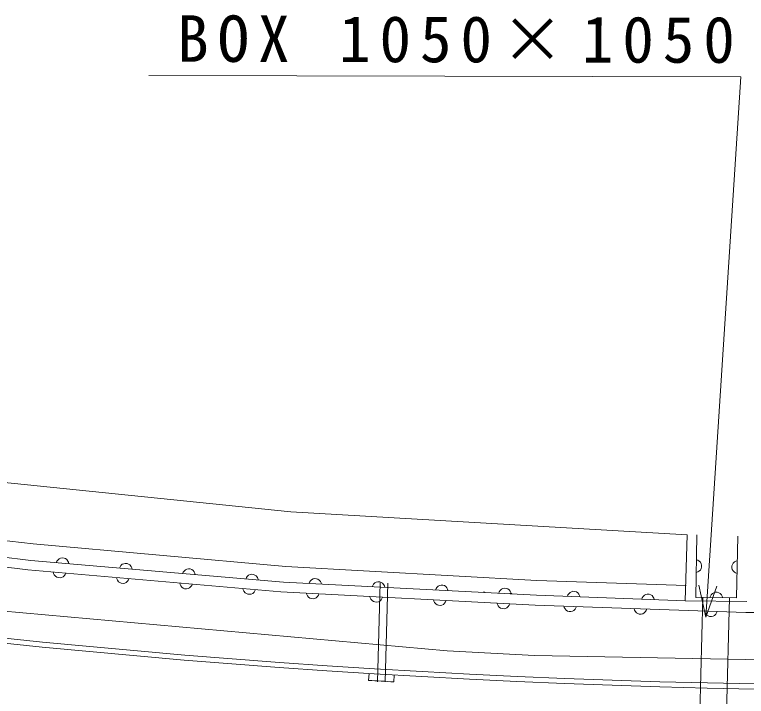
# Model space of a CAD drawing. Units: millimetres, scale not verified. Extents: x 40000 to 680000, y 20000 to 380000.
# Drawn here: x 464199 to 493058, y 267676 to 294551 of the extents above; entities that cross this region are included whole.
import ezdxf

# ---------------------------------------------------------------- set-up
doc = ezdxf.new("R2010")
doc.units = ezdxf.units.MM
doc.header["$LTSCALE"] = 1000
doc.layers.add('M-BGD', color=7, linetype='Continuous', lineweight=13)
doc.layers.add('M-STR-HTXT', color=7, linetype='Continuous', lineweight=13)
doc.styles.add('ＭＳ ゴシック', font='')
doc.styles.get('ＭＳ ゴシック').set_extended_font_data('MS Gothic')

msp = doc.modelspace()

# ---------------------------------------------------------------- linework, layer by layer
at = {"layer": 'M-BGD'}
for p, q in [((475097, 274956), (455417, 276951)), ((464925, 273689), (455015, 274845)), ((490728, 274050), (475097, 274956)), ((464844, 273030), (454951, 274207)), ((490728, 274050), (490644, 271437)), ((491070, 271578), (491101, 274045)), ((492721, 273988), (492672, 271561)), ((454822, 273829), (464723, 272667)), ((474894, 272795), (464925, 273689)), ((474808, 272171), (464844, 273030)), ((465865, 272999), (465899, 273045)), ((465899, 273045), (465951, 273096)), ((465951, 273096), (466009, 273121)), ((466009, 273121), (466069, 273133)), ((466069, 273133), (466146, 273127)), ((466146, 273127), (466203, 273104)), ((466203, 273104), (466255, 273070)), ((466255, 273070), (466298, 273011)), ((466298, 273011), (466324, 272960)), ((491088, 273061), (491146, 273040)), ((491146, 273040), (491194, 273010)), ((491194, 273010), (491248, 272962)), ((492595, 272977), (492644, 273006)), ((492644, 273006), (492702, 273024)), ((465841, 272944), (465865, 272999)), ((466324, 272960), (466338, 272901)), ((468332, 272729), (468356, 272785)), ((468356, 272785), (468390, 272831)), ((468390, 272831), (468442, 272881)), ((468442, 272881), (468500, 272906)), ((468500, 272906), (468560, 272919)), ((468560, 272919), (468637, 272912)), ((468637, 272912), (468694, 272890)), ((468694, 272890), (468746, 272855)), ((468746, 272855), (468790, 272796)), ((468790, 272796), (468815, 272745)), ((468815, 272745), (468829, 272686)), ((484793, 272249), (474894, 272795)), ((491248, 272962), (491278, 272906)), ((491293, 272770), (491275, 272712)), ((491278, 272906), (491294, 272847)), ((491294, 272847), (491293, 272770)), ((492487, 272740), (492489, 272817)), ((492504, 272681), (492487, 272740)), ((492489, 272817), (492508, 272876)), ((492508, 272876), (492539, 272930)), ((492539, 272930), (492595, 272977)), ((464723, 272667), (474698, 271800)), ((465735, 272522), (465722, 272581)), ((465761, 272471), (465735, 272522)), ((465805, 272412), (465761, 272471)), ((466160, 272436), (466108, 272385)), ((466194, 272482), (466160, 272436)), ((466219, 272537), (466194, 272482)), ((470823, 272514), (470848, 272570)), ((470848, 272570), (470881, 272616)), ((470881, 272616), (470933, 272666)), ((470933, 272666), (470991, 272692)), ((470991, 272692), (471051, 272704)), ((471051, 272704), (471128, 272697)), ((471128, 272697), (471185, 272675)), ((471185, 272675), (471237, 272640)), ((471237, 272640), (471281, 272582)), ((471281, 272582), (471306, 272530)), ((471306, 272530), (471320, 272472)), ((473373, 272401), (473425, 272452)), ((473425, 272452), (473482, 272477)), ((473482, 272477), (473542, 272489)), ((473542, 272489), (473619, 272483)), ((473619, 272483), (473676, 272460)), ((473676, 272460), (473728, 272426)), ((473728, 272426), (473772, 272367)), ((491140, 272580), (491082, 272562)), ((491189, 272609), (491140, 272580)), ((491245, 272657), (491189, 272609)), ((491275, 272712), (491245, 272657)), ((492533, 272626), (492504, 272681)), ((492587, 272577), (492533, 272626)), ((492635, 272546), (492587, 272577)), ((492692, 272525), (492635, 272546)), ((465857, 272377), (465805, 272412)), ((465914, 272355), (465857, 272377)), ((465991, 272348), (465914, 272355)), ((466051, 272360), (465991, 272348)), ((466108, 272385), (466051, 272360)), ((468229, 272305), (468215, 272364)), ((468254, 272254), (468229, 272305)), ((468298, 272195), (468254, 272254)), ((468350, 272160), (468298, 272195)), ((468407, 272138), (468350, 272160)), ((468484, 272131), (468407, 272138)), ((468544, 272144), (468484, 272131)), ((468602, 272169), (468544, 272144)), ((468654, 272219), (468602, 272169)), ((468688, 272265), (468654, 272219)), ((468712, 272321), (468688, 272265)), ((470723, 272088), (470709, 272147)), ((473314, 272300), (473339, 272355)), ((473339, 272355), (473373, 272401)), ((473772, 272367), (473797, 272316)), ((473797, 272316), (473811, 272257)), ((484786, 271665), (474808, 272171)), ((475806, 272120), (475829, 272177)), ((475829, 272177), (475861, 272224)), ((475861, 272224), (475911, 272276)), ((475911, 272276), (475968, 272303)), ((475968, 272303), (476027, 272318)), ((476027, 272318), (476104, 272314)), ((476104, 272314), (476162, 272293)), ((476162, 272293), (476215, 272261)), ((476215, 272261), (476261, 272203)), ((476261, 272203), (476288, 272153)), ((476288, 272153), (476304, 272095)), ((478355, 272097), (478406, 272149)), ((478406, 272149), (478462, 272177)), ((478462, 272177), (478521, 272191)), ((478507, 268252), (478620, 272145)), ((478521, 272191), (478599, 272187)), ((478599, 272187), (478656, 272167)), ((478656, 272167), (478710, 272134)), ((478806, 268243), (478920, 272136)), ((490684, 272048), (484793, 272249)), ((470748, 272037), (470723, 272088)), ((470792, 271978), (470748, 272037)), ((470844, 271944), (470792, 271978)), ((470901, 271921), (470844, 271944)), ((470978, 271915), (470901, 271921)), ((471038, 271927), (470978, 271915)), ((471095, 271952), (471038, 271927)), ((471147, 272003), (471095, 271952)), ((471181, 272048), (471147, 272003)), ((471206, 272104), (471181, 272048)), ((473216, 271872), (473203, 271930)), ((473242, 271821), (473216, 271872)), ((473700, 271887), (473675, 271832)), ((478300, 271994), (478323, 272050)), ((478323, 272050), (478355, 272097)), ((478710, 272134), (478755, 272077)), ((478755, 272077), (478783, 272027)), ((478783, 272027), (478799, 271968)), ((480795, 271867), (480818, 271923)), ((480818, 271923), (480850, 271971)), ((480850, 271971), (480900, 272023)), ((480900, 272023), (480956, 272050)), ((480956, 272050), (481016, 272065)), ((481016, 272065), (481093, 272061)), ((481093, 272061), (481151, 272040)), ((481151, 272040), (481204, 272007)), ((481204, 272007), (481250, 271950)), ((481250, 271950), (481277, 271900)), ((481277, 271900), (481293, 271842)), ((483344, 271844), (483394, 271896)), ((483394, 271896), (483451, 271923)), ((483451, 271923), (483510, 271938)), ((483510, 271938), (483587, 271934)), ((483587, 271934), (483645, 271914)), ((483645, 271914), (483699, 271881)), ((483699, 271881), (483744, 271824)), ((491455, 270793), (491181, 272063)), ((491895, 272017), (491455, 270793)), ((473286, 271762), (473242, 271821)), ((473338, 271727), (473286, 271762)), ((473395, 271704), (473338, 271727)), ((473472, 271698), (473395, 271704)), ((473532, 271710), (473472, 271698)), ((473589, 271735), (473532, 271710)), ((473641, 271786), (473589, 271735)), ((473675, 271832), (473641, 271786)), ((474698, 271800), (484724, 271274)), ((475718, 271689), (475702, 271748)), ((475745, 271639), (475718, 271689)), ((475791, 271582), (475745, 271639)), ((475844, 271549), (475791, 271582)), ((476095, 271566), (476039, 271539)), ((476145, 271618), (476095, 271566)), ((476178, 271665), (476145, 271618)), ((476201, 271721), (476178, 271665)), ((478224, 271558), (478209, 271616)), ((478707, 271590), (478684, 271533)), ((483289, 271741), (483312, 271797)), ((483312, 271797), (483344, 271844)), ((483744, 271824), (483772, 271774)), ((483772, 271774), (483788, 271715)), ((490644, 271436), (484786, 271665)), ((486001, 271617), (486023, 271674)), ((486023, 271674), (486055, 271721)), ((486055, 271721), (486104, 271774)), ((486104, 271774), (486160, 271802)), ((486160, 271802), (486220, 271817)), ((486220, 271817), (486297, 271814)), ((486297, 271814), (486355, 271795)), ((486355, 271795), (486409, 271762)), ((486409, 271762), (486455, 271706)), ((486455, 271706), (486483, 271656)), ((486483, 271656), (486500, 271598)), ((488930, 271503), (488952, 271560)), ((488952, 271560), (488984, 271607)), ((488984, 271607), (489034, 271660)), ((489034, 271660), (489090, 271688)), ((489090, 271688), (489149, 271703)), ((489149, 271703), (489226, 271700)), ((489226, 271700), (489284, 271681)), ((489284, 271681), (489338, 271648)), ((489338, 271648), (489384, 271592)), ((489384, 271592), (489413, 271542)), ((491347, 271583), (490805, 251295)), ((492672, 271561), (491070, 271578)), ((491622, 271572), (491642, 271629)), ((491642, 271629), (491673, 271677)), ((491673, 271677), (491721, 271732)), ((491721, 271732), (491776, 271761)), ((491776, 271761), (491835, 271778)), ((491835, 271778), (491912, 271777)), ((491912, 271777), (491970, 271759)), ((491970, 271759), (492025, 271729)), ((492025, 271729), (492073, 271673)), ((492073, 271673), (492103, 271624)), ((492103, 271624), (492121, 271567)), ((475902, 271528), (475844, 271549)), ((475979, 271524), (475902, 271528)), ((476039, 271539), (475979, 271524)), ((478252, 271507), (478224, 271558)), ((478298, 271450), (478252, 271507)), ((478351, 271417), (478298, 271450)), ((478408, 271397), (478351, 271417)), ((478486, 271393), (478408, 271397)), ((478545, 271407), (478486, 271393)), ((478602, 271434), (478545, 271407)), ((478652, 271486), (478602, 271434)), ((478684, 271533), (478652, 271486)), ((480731, 271426), (480715, 271484)), ((480758, 271376), (480731, 271426)), ((480804, 271318), (480758, 271376)), ((480857, 271286), (480804, 271318)), ((480915, 271265), (480857, 271286)), ((481052, 271275), (480992, 271261)), ((481108, 271302), (481052, 271275)), ((481158, 271355), (481108, 271302)), ((481191, 271402), (481158, 271355)), ((481214, 271458), (481191, 271402)), ((483238, 271294), (483222, 271352)), ((483265, 271244), (483238, 271294)), ((483697, 271270), (483665, 271223)), ((483720, 271326), (483697, 271270)), ((484724, 271274), (493036, 270984)), ((489413, 271542), (489429, 271484)), ((493079, 271411), (490644, 271437)), ((492395, 271555), (491853, 251267)), ((463637, 271053), (481263, 269468)), ((480992, 271261), (480915, 271265)), ((483311, 271187), (483265, 271244)), ((483364, 271154), (483311, 271187)), ((483422, 271133), (483364, 271154)), ((483499, 271129), (483422, 271133)), ((483558, 271143), (483499, 271129)), ((483615, 271170), (483558, 271143)), ((483665, 271223), (483615, 271170)), ((485877, 271176), (485860, 271234)), ((485905, 271126), (485877, 271176)), ((485952, 271070), (485905, 271126)), ((486006, 271038), (485952, 271070)), ((486064, 271018), (486006, 271038)), ((486141, 271016), (486064, 271018)), ((486200, 271031), (486141, 271016)), ((486256, 271059), (486200, 271031)), ((486306, 271112), (486256, 271059)), ((486337, 271160), (486306, 271112)), ((486359, 271217), (486337, 271160)), ((488648, 271080), (488631, 271137)), ((488676, 271030), (488648, 271080)), ((488722, 270973), (488676, 271030)), ((489076, 271016), (489027, 270963)), ((489108, 271063), (489076, 271016)), ((489130, 271120), (489108, 271063)), ((491418, 270983), (491401, 271041)), ((491446, 270933), (491418, 270983)), ((491900, 271024), (491878, 270967)), ((493036, 270984), (502764, 270955)), ((488776, 270941), (488722, 270973)), ((488834, 270922), (488776, 270941)), ((488912, 270919), (488834, 270922)), ((488971, 270935), (488912, 270919)), ((489027, 270963), (488971, 270935)), ((491493, 270877), (491446, 270933)), ((491547, 270845), (491493, 270877)), ((491605, 270825), (491547, 270845)), ((491682, 270823), (491605, 270825)), ((491742, 270838), (491682, 270823)), ((491797, 270866), (491742, 270838)), ((491847, 270920), (491797, 270866)), ((491878, 270967), (491847, 270920)), ((481263, 269468), (484701, 269290)), ((484701, 269290), (502773, 268953)), ((478176, 268575), (478160, 268306)), ((479173, 268515), (479156, 268246))]:
    msp.add_line(p, q, dxfattribs=at)
for centre, radius, start, end in [((499633, 613519), 345411, 256.18899, 276.13858), ((499633, 613519), 345610, 256.18899, 276.13815), ((481652, 271787), 36.9, 81.0027, 93.1864), ((482710, 271745), 36.9, 38.2905, 135.8986), ((483768, 271704), 36.9, 15.9341, 158.255), ((499633, 613519), 345880, 266.44076, 266.60599)]:
    msp.add_arc(centre, radius, start, end, dxfattribs=at)
at = {"layer": 'M-STR-HTXT'}
for p in [(469491, 292147), (491455, 270793)]:
    msp.add_line(p, (492845, 292101), dxfattribs=at)

# ---------------------------------------------------------------- texts
at = {"layer": 'M-STR-HTXT', "insert": (470605, 292662), "char_height": 1833, "attachment_point": 7, "rotation": 359.891, "style": 'ＭＳ ゴシック'}
msp.add_mtext('\\T1.28;BOX\\~1050×1050', dxfattribs=at)

doc.saveas('drawing.dxf')
